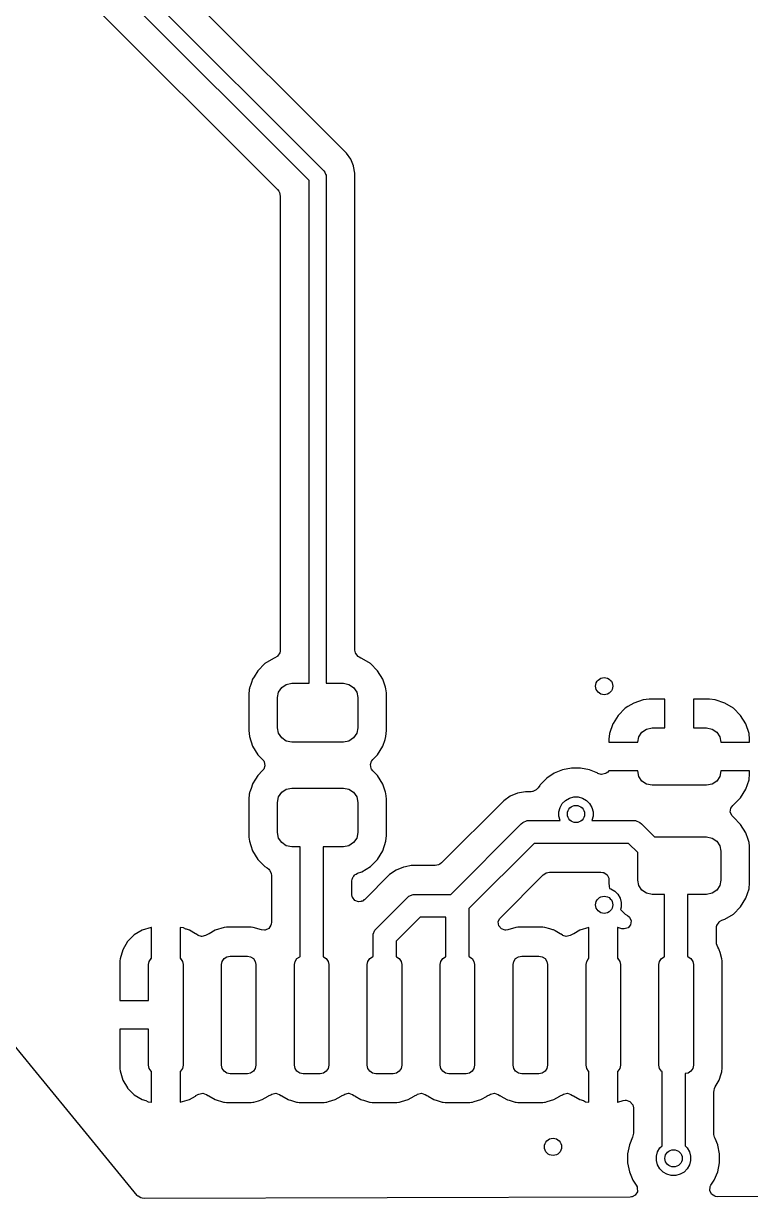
# Model space of a CAD drawing. Header units: inches. Extents: x -1.73 to 1.75, y 0.02 to 4.69.
# Drawn here: x 0.082 to 0.58, y 1.469 to 2.275 of the extents above; entities that cross this region are included whole.
import ezdxf

# ---------------------------------------------------------------- set-up
doc = ezdxf.new("R2010")
doc.units = ezdxf.units.IN
doc.header["$MEASUREMENT"] = 0
doc.layers.add('BLACK', color=250, linetype='CONTINUOUS')

msp = doc.modelspace()

# ---------------------------------------------------------------- linework, layer by layer
at = {"layer": 'BLACK', "linetype": 'CONTINUOUS'}
for p, q in [((0.30336, 2.18562), (-0.11301, 2.60198)), ((-0.13434, 2.59545), (0.28764, 2.17347)), ((0.27756, 2.16685), (-0.14269, 2.5871)), ((-0.14925, 2.56579), (0.25593, 2.16061)), ((0.30616, 2.18142), (0.30336, 2.18562)), ((0.30336, 2.18562), (0.30336, 2.18562)), ((0.30336, 2.18562), (0.30336, 2.18562)), ((0.30336, 2.18562), (0.30336, 2.18562)), ((0.308, 2.17698), (0.30616, 2.18142)), ((0.30616, 2.18142), (0.30616, 2.18142)), ((0.30808, 2.17681), (0.308, 2.17698)), ((0.30907, 2.17181), (0.30808, 2.17681)), ((0.28764, 2.17347), (0.28837, 2.17257)), ((0.28837, 2.17257), (0.28889, 2.17133)), ((0.28889, 2.17133), (0.28926, 2.17044)), ((0.28926, 2.17044), (0.28937, 2.16929)), ((0.28937, 2.16929), (0.28937, 1.82195)), ((0.30907, 1.84466), (0.30907, 2.17181)), ((0.25593, 2.16061), (0.25676, 2.1595)), ((0.27756, 1.82195), (0.27756, 2.16685)), ((0.25676, 2.1595), (0.25726, 2.15859)), ((0.25726, 2.15859), (0.25785, 2.15625)), ((0.25785, 2.15625), (0.25785, 1.84485)), ((0.25318, 1.83907), (0.2473, 1.83544)), ((0.25402, 1.83935), (0.25318, 1.83907)), ((0.25318, 1.83907), (0.25318, 1.83907)), ((0.25318, 1.83907), (0.25318, 1.83907)), ((0.25318, 1.83907), (0.25318, 1.83907)), ((0.25568, 1.84029), (0.25402, 1.83935)), ((0.256, 1.84057), (0.25568, 1.84029)), ((0.25748, 1.84288), (0.256, 1.84057)), ((0.25766, 1.84347), (0.25748, 1.84288)), ((0.25785, 1.84485), (0.25766, 1.84347)), ((0.30945, 1.84278), (0.30907, 1.84466)), ((0.30952, 1.84261), (0.30945, 1.84278)), ((0.30961, 1.8424), (0.30952, 1.84261)), ((0.31134, 1.84026), (0.30961, 1.8424)), ((0.31172, 1.84), (0.31134, 1.84026)), ((0.31184, 1.83991), (0.31172, 1.84)), ((0.31309, 1.83929), (0.31184, 1.83991)), ((0.31375, 1.83907), (0.31309, 1.83929)), ((0.31963, 1.83544), (0.31375, 1.83907)), ((0.31375, 1.83907), (0.31375, 1.83907)), ((0.31375, 1.83907), (0.31375, 1.83907)), ((0.31375, 1.83907), (0.31375, 1.83907)), ((0.24241, 1.83056), (0.23988, 1.82645)), ((0.2473, 1.83544), (0.24241, 1.83056)), ((0.24241, 1.83056), (0.24241, 1.83056)), ((0.32452, 1.83056), (0.31963, 1.83544)), ((0.32814, 1.82468), (0.32452, 1.83056)), ((0.23784, 1.82182), (0.23761, 1.82112)), ((0.23807, 1.8225), (0.23784, 1.82182)), ((0.23879, 1.82468), (0.23807, 1.8225)), ((0.23988, 1.82645), (0.23879, 1.82468)), ((0.23879, 1.82468), (0.23879, 1.82468)), ((0.26198, 1.8212), (0.26575, 1.82195)), ((0.26575, 1.82195), (0.27756, 1.82195)), ((0.28937, 1.82195), (0.30118, 1.82195)), ((0.30118, 1.82195), (0.30495, 1.8212)), ((0.32969, 1.82002), (0.32814, 1.82468)), ((0.23659, 1.81787), (0.2362, 1.81408)), ((0.2362, 1.81408), (0.2362, 1.81408)), ((0.2362, 1.81408), (0.2362, 1.78947)), ((0.2366, 1.81802), (0.23659, 1.81787)), ((0.23663, 1.81826), (0.2366, 1.81802)), ((0.23669, 1.81884), (0.23663, 1.81826)), ((0.23702, 1.81935), (0.23669, 1.81884)), ((0.23761, 1.82112), (0.23702, 1.81935)), ((0.25591, 1.81211), (0.25665, 1.81587)), ((0.25665, 1.81587), (0.25879, 1.81907)), ((0.25879, 1.81907), (0.26198, 1.8212)), ((0.30495, 1.8212), (0.30814, 1.81907)), ((0.30814, 1.81907), (0.31027, 1.81587)), ((0.31027, 1.81587), (0.31102, 1.81211)), ((0.3299, 1.81938), (0.32969, 1.82002)), ((0.33027, 1.81826), (0.3299, 1.81938)), ((0.33031, 1.81812), (0.33027, 1.81826)), ((0.33058, 1.81549), (0.33031, 1.81812)), ((0.33031, 1.81812), (0.33031, 1.81812)), ((0.33031, 1.81812), (0.33031, 1.81812)), ((0.33031, 1.81812), (0.33031, 1.81812)), ((0.33066, 1.8147), (0.33058, 1.81549)), ((0.33073, 1.81408), (0.33066, 1.8147)), ((0.33073, 1.78947), (0.33073, 1.81408)), ((0.25591, 1.79144), (0.25591, 1.81211)), ((0.31102, 1.81211), (0.31102, 1.79144)), ((0.49631, 1.80602), (0.49436, 1.80482)), ((0.50023, 1.80844), (0.49631, 1.80602)), ((0.50678, 1.81061), (0.50023, 1.80844)), ((0.50023, 1.80844), (0.50023, 1.80844)), ((0.50023, 1.80844), (0.50023, 1.80844)), ((0.50023, 1.80844), (0.50023, 1.80844)), ((0.51083, 1.81102), (0.50678, 1.81061)), ((0.50678, 1.81061), (0.50678, 1.81061)), ((0.52165, 1.81102), (0.51083, 1.81102)), ((0.51083, 1.81102), (0.51083, 1.81102)), ((0.51083, 1.81102), (0.51083, 1.81102)), ((0.51083, 1.81102), (0.51083, 1.81102)), ((0.52165, 1.79134), (0.52165, 1.81102)), ((0.55216, 1.81102), (0.54134, 1.81102)), ((0.54134, 1.81102), (0.54134, 1.79134)), ((0.55217, 1.81102), (0.55216, 1.81102)), ((0.55621, 1.81061), (0.55217, 1.81102)), ((0.56276, 1.80844), (0.55621, 1.81061)), ((0.55621, 1.81061), (0.55621, 1.81061)), ((0.56864, 1.80482), (0.56276, 1.80844)), ((0.56276, 1.80844), (0.56276, 1.80844)), ((0.56276, 1.80844), (0.56276, 1.80844)), ((0.48948, 1.79993), (0.48606, 1.79439)), ((0.49436, 1.80482), (0.48948, 1.79993)), ((0.48948, 1.79993), (0.48948, 1.79993)), ((0.57352, 1.79993), (0.56864, 1.80482)), ((0.57714, 1.79406), (0.57352, 1.79993)), ((0.25665, 1.78767), (0.25591, 1.79144)), ((0.31102, 1.79144), (0.31027, 1.78767)), ((0.48585, 1.79406), (0.48368, 1.78751)), ((0.48606, 1.79439), (0.48585, 1.79406)), ((0.48585, 1.79406), (0.48585, 1.79406)), ((0.50584, 1.78846), (0.50903, 1.79059)), ((0.50903, 1.79059), (0.5128, 1.79134)), ((0.5128, 1.79134), (0.52165, 1.79134)), ((0.54134, 1.79134), (0.5502, 1.79134)), ((0.5502, 1.79134), (0.55396, 1.79059)), ((0.55396, 1.79059), (0.55716, 1.78846)), ((0.57931, 1.78751), (0.57714, 1.79406)), ((0.57714, 1.79406), (0.57714, 1.79406)), ((0.2362, 1.78947), (0.2362, 1.78947)), ((0.2362, 1.78947), (0.2362, 1.78947)), ((0.2362, 1.78947), (0.2364, 1.78751)), ((0.2364, 1.78751), (0.23661, 1.78542)), ((0.23661, 1.78542), (0.23661, 1.78542)), ((0.23661, 1.78542), (0.23879, 1.77886)), ((0.25879, 1.78448), (0.25665, 1.78767)), ((0.26198, 1.78234), (0.25879, 1.78448)), ((0.26575, 1.78159), (0.26198, 1.78234)), ((0.30118, 1.78159), (0.26575, 1.78159)), ((0.30495, 1.78234), (0.30118, 1.78159)), ((0.30814, 1.78448), (0.30495, 1.78234)), ((0.31027, 1.78767), (0.30814, 1.78448)), ((0.32814, 1.77886), (0.32967, 1.78346)), ((0.32967, 1.78346), (0.33031, 1.78542)), ((0.33031, 1.78542), (0.33073, 1.78947)), ((0.48328, 1.7836), (0.48327, 1.78346)), ((0.48327, 1.78346), (0.48327, 1.7815)), ((0.48327, 1.7815), (0.50295, 1.7815)), ((0.48368, 1.78751), (0.48328, 1.7836)), ((0.48368, 1.78751), (0.48368, 1.78751)), ((0.50295, 1.7815), (0.5037, 1.78526)), ((0.5037, 1.78526), (0.50584, 1.78846)), ((0.55716, 1.78846), (0.55929, 1.78526)), ((0.55929, 1.78526), (0.56004, 1.7815)), ((0.56004, 1.7815), (0.57972, 1.7815)), ((0.5797, 1.78374), (0.57931, 1.78751)), ((0.57931, 1.78751), (0.57931, 1.78751)), ((0.57972, 1.78346), (0.5797, 1.78374)), ((0.57972, 1.7815), (0.57972, 1.78346)), ((0.57972, 1.78346), (0.57972, 1.78346)), ((0.23879, 1.77886), (0.23879, 1.77886)), ((0.23879, 1.77886), (0.24241, 1.77299)), ((0.32452, 1.77299), (0.32814, 1.77886)), ((0.24241, 1.77299), (0.24241, 1.77299)), ((0.24241, 1.77299), (0.2456, 1.76979)), ((0.2456, 1.76979), (0.24644, 1.76868)), ((0.24644, 1.76868), (0.24673, 1.76814)), ((0.24731, 1.76538), (0.24655, 1.76309)), ((0.24673, 1.76814), (0.24732, 1.76545)), ((0.24732, 1.76545), (0.24731, 1.76538)), ((0.31961, 1.76624), (0.31962, 1.76631)), ((0.3202, 1.76355), (0.31961, 1.76624)), ((0.31962, 1.76631), (0.32038, 1.7686)), ((0.32038, 1.7686), (0.32055, 1.76886)), ((0.32055, 1.76886), (0.3212, 1.76967)), ((0.3212, 1.76967), (0.32131, 1.76978)), ((0.32131, 1.76978), (0.32452, 1.77299)), ((0.24241, 1.75871), (0.24086, 1.75618)), ((0.24573, 1.76202), (0.24241, 1.75871)), ((0.24638, 1.76284), (0.24573, 1.76202)), ((0.24655, 1.76309), (0.24638, 1.76284)), ((0.32049, 1.76301), (0.3202, 1.76355)), ((0.32133, 1.7619), (0.32049, 1.76301)), ((0.32452, 1.75871), (0.32133, 1.7619)), ((0.32814, 1.75283), (0.32452, 1.75871)), ((0.4457, 1.76021), (0.44054, 1.75676)), ((0.45144, 1.76259), (0.4457, 1.76021)), ((0.4457, 1.76021), (0.4457, 1.76021)), ((0.4457, 1.76021), (0.4457, 1.76021)), ((0.45753, 1.7638), (0.45144, 1.76259)), ((0.45144, 1.76259), (0.45144, 1.76259)), ((0.46373, 1.7638), (0.45753, 1.7638)), ((0.45753, 1.7638), (0.45753, 1.7638)), ((0.45753, 1.7638), (0.45753, 1.7638)), ((0.46982, 1.76259), (0.46373, 1.7638)), ((0.46373, 1.7638), (0.46373, 1.7638)), ((0.46373, 1.7638), (0.46373, 1.7638)), ((0.47556, 1.76021), (0.46982, 1.76259)), ((0.46982, 1.76259), (0.46982, 1.76259)), ((0.47566, 1.76015), (0.47556, 1.76021)), ((0.47556, 1.76021), (0.47556, 1.76021)), ((0.47568, 1.76017), (0.47566, 1.76015)), ((0.47792, 1.7594), (0.47568, 1.76017)), ((0.47821, 1.75938), (0.47792, 1.7594)), ((0.4809, 1.75997), (0.47821, 1.75938)), ((0.48144, 1.76026), (0.4809, 1.75997)), ((0.48255, 1.76109), (0.48144, 1.76026)), ((0.48327, 1.76181), (0.48255, 1.76109)), ((0.50295, 1.76181), (0.48327, 1.76181)), ((0.5037, 1.75804), (0.50295, 1.76181)), ((0.50584, 1.75485), (0.5037, 1.75804)), ((0.55929, 1.75804), (0.55716, 1.75485)), ((0.56004, 1.76181), (0.55929, 1.75804)), ((0.57972, 1.76181), (0.56004, 1.76181)), ((0.57931, 1.7558), (0.57972, 1.75984)), ((0.57972, 1.75984), (0.57972, 1.76181)), ((0.57972, 1.75984), (0.57972, 1.75984)), ((0.23777, 1.74975), (0.23702, 1.7475)), ((0.23879, 1.75283), (0.23777, 1.74975)), ((0.23777, 1.74975), (0.23777, 1.74975)), ((0.23889, 1.753), (0.23879, 1.75283)), ((0.23879, 1.75283), (0.23879, 1.75283)), ((0.24086, 1.75618), (0.23889, 1.753)), ((0.25879, 1.74722), (0.26198, 1.74935)), ((0.26198, 1.74935), (0.26575, 1.7501)), ((0.26575, 1.7501), (0.30118, 1.7501)), ((0.30118, 1.7501), (0.30495, 1.74935)), ((0.30495, 1.74935), (0.30814, 1.74722)), ((0.33001, 1.7472), (0.32814, 1.75283)), ((0.43386, 1.7493), (0.43322, 1.74877)), ((0.43479, 1.75033), (0.43386, 1.7493)), ((0.43583, 1.75189), (0.43479, 1.75033)), ((0.43615, 1.75237), (0.43583, 1.75189)), ((0.43583, 1.75189), (0.43583, 1.75189)), ((0.44054, 1.75676), (0.43615, 1.75237)), ((0.44054, 1.75676), (0.44054, 1.75676)), ((0.44054, 1.75676), (0.44054, 1.75676)), ((0.50903, 1.75272), (0.50584, 1.75485)), ((0.5128, 1.75197), (0.50903, 1.75272)), ((0.5502, 1.75197), (0.5128, 1.75197)), ((0.55396, 1.75272), (0.5502, 1.75197)), ((0.55716, 1.75485), (0.55396, 1.75272)), ((0.57352, 1.74337), (0.57714, 1.74925)), ((0.57714, 1.74925), (0.57931, 1.7558)), ((0.57714, 1.74925), (0.57714, 1.74925)), ((0.57931, 1.7558), (0.57931, 1.7558)), ((0.23659, 1.74602), (0.2362, 1.74223)), ((0.2362, 1.74223), (0.2362, 1.74223)), ((0.2362, 1.74223), (0.2362, 1.71762)), ((0.2366, 1.74617), (0.23659, 1.74602)), ((0.23663, 1.74641), (0.2366, 1.74617)), ((0.23669, 1.74699), (0.23663, 1.74641)), ((0.23702, 1.7475), (0.23669, 1.74699)), ((0.25591, 1.74026), (0.25665, 1.74402)), ((0.25665, 1.74402), (0.25879, 1.74722)), ((0.30814, 1.74722), (0.31027, 1.74402)), ((0.31027, 1.74402), (0.31102, 1.74026)), ((0.33031, 1.74628), (0.33001, 1.7472)), ((0.33031, 1.74627), (0.33031, 1.74628)), ((0.33068, 1.74271), (0.33031, 1.74627)), ((0.33031, 1.74627), (0.33031, 1.74627)), ((0.33031, 1.74627), (0.33031, 1.74627)), ((0.33031, 1.74627), (0.33031, 1.74627)), ((0.33031, 1.74627), (0.33031, 1.74627)), ((0.33031, 1.74627), (0.33031, 1.74627)), ((0.33073, 1.74222), (0.33068, 1.74271)), ((0.33068, 1.74271), (0.33068, 1.74271)), ((0.33073, 1.71762), (0.33073, 1.74222)), ((0.41108, 1.74142), (0.36846, 1.6988)), ((0.4156, 1.74444), (0.41108, 1.74142)), ((0.41108, 1.74142), (0.41108, 1.74142)), ((0.42062, 1.74652), (0.4156, 1.74444)), ((0.4156, 1.74444), (0.4156, 1.74444)), ((0.42594, 1.74758), (0.42062, 1.74652)), ((0.42062, 1.74652), (0.42062, 1.74652)), ((0.42062, 1.74652), (0.42062, 1.74652)), ((0.42062, 1.74652), (0.42062, 1.74652)), ((0.42062, 1.74652), (0.42062, 1.74652)), ((0.42983, 1.74758), (0.42594, 1.74758)), ((0.43083, 1.74768), (0.42983, 1.74758)), ((0.43109, 1.74774), (0.43083, 1.74768)), ((0.43322, 1.74877), (0.43109, 1.74774)), ((0.45126, 1.73947), (0.45344, 1.74165)), ((0.45344, 1.74165), (0.45611, 1.7432)), ((0.45611, 1.7432), (0.45909, 1.74399)), ((0.45909, 1.74399), (0.46217, 1.74399)), ((0.46217, 1.74399), (0.46515, 1.7432)), ((0.46515, 1.7432), (0.46782, 1.74165)), ((0.46782, 1.74165), (0.47, 1.73947)), ((0.56864, 1.73849), (0.57352, 1.74337)), ((0.25591, 1.71959), (0.25591, 1.74026)), ((0.31102, 1.74026), (0.31102, 1.71959)), ((0.44892, 1.73383), (0.44972, 1.7368)), ((0.44892, 1.73074), (0.44892, 1.73383)), ((0.44972, 1.7368), (0.45126, 1.73947)), ((0.47, 1.73947), (0.47154, 1.7368)), ((0.47154, 1.7368), (0.47234, 1.73383)), ((0.47234, 1.73383), (0.47234, 1.73074)), ((0.56649, 1.73352), (0.56683, 1.73625)), ((0.56768, 1.73104), (0.56649, 1.73352)), ((0.56683, 1.73625), (0.56689, 1.73637)), ((0.56689, 1.73637), (0.56817, 1.73812)), ((0.56817, 1.73812), (0.56822, 1.73816)), ((0.56822, 1.73816), (0.56842, 1.73831)), ((0.56841, 1.73832), (0.56864, 1.73849)), ((0.56842, 1.73831), (0.56841, 1.73832)), ((0.56864, 1.73849), (0.56864, 1.73849)), ((0.37469, 1.67717), (0.42309, 1.72557)), ((0.42309, 1.72557), (0.42429, 1.72655)), ((0.42429, 1.72655), (0.42713, 1.72772)), ((0.42713, 1.72772), (0.42866, 1.72787)), ((0.42866, 1.72787), (0.44969, 1.72787)), ((0.44969, 1.72787), (0.44892, 1.73074)), ((0.47234, 1.73074), (0.47157, 1.72787)), ((0.47157, 1.72787), (0.5, 1.72787)), ((0.5, 1.72787), (0.50154, 1.72772)), ((0.50154, 1.72772), (0.50437, 1.72655)), ((0.50437, 1.72655), (0.50557, 1.72557)), ((0.50557, 1.72557), (0.5146, 1.71654)), ((0.56817, 1.73049), (0.56768, 1.73104)), ((0.56845, 1.73023), (0.56817, 1.73049)), ((0.56865, 1.73003), (0.56845, 1.73023)), ((0.56845, 1.73023), (0.56845, 1.73023)), ((0.57353, 1.72514), (0.56865, 1.73003)), ((0.57716, 1.71927), (0.57353, 1.72514)), ((0.2362, 1.71762), (0.2362, 1.71762)), ((0.2362, 1.71762), (0.2362, 1.71762)), ((0.2362, 1.71762), (0.23633, 1.71631)), ((0.25665, 1.71582), (0.25591, 1.71959)), ((0.31102, 1.71959), (0.31027, 1.71582)), ((0.33031, 1.71357), (0.33073, 1.71762)), ((0.57867, 1.71469), (0.57716, 1.71927)), ((0.23633, 1.71631), (0.23661, 1.71357)), ((0.23661, 1.71357), (0.23661, 1.71357)), ((0.23661, 1.71357), (0.23759, 1.71063)), ((0.23759, 1.71063), (0.23879, 1.70701)), ((0.25879, 1.71263), (0.25665, 1.71582)), ((0.26198, 1.71049), (0.25879, 1.71263)), ((0.26575, 1.70974), (0.26198, 1.71049)), ((0.27146, 1.70974), (0.26575, 1.70974)), ((0.27146, 1.63445), (0.27146, 1.70974)), ((0.30118, 1.70974), (0.2872, 1.70974)), ((0.2872, 1.70974), (0.2872, 1.63445)), ((0.30495, 1.71049), (0.30118, 1.70974)), ((0.30814, 1.71263), (0.30495, 1.71049)), ((0.31027, 1.71582), (0.30814, 1.71263)), ((0.32814, 1.70701), (0.33031, 1.71357)), ((0.43192, 1.71213), (0.3872, 1.66741)), ((0.46063, 1.71213), (0.43192, 1.71213)), ((0.49674, 1.71213), (0.46063, 1.71213)), ((0.50295, 1.70591), (0.49674, 1.71213)), ((0.5146, 1.71654), (0.5502, 1.71654)), ((0.5502, 1.71654), (0.55396, 1.71579)), ((0.55396, 1.71579), (0.55716, 1.71365)), ((0.55716, 1.71365), (0.55929, 1.71046)), ((0.55929, 1.71046), (0.56004, 1.70669)), ((0.57933, 1.71272), (0.57867, 1.71469)), ((0.57933, 1.71271), (0.57933, 1.71272)), ((0.57958, 1.71025), (0.57933, 1.71271)), ((0.57933, 1.71271), (0.57933, 1.71271)), ((0.57933, 1.71271), (0.57933, 1.71271)), ((0.57969, 1.70923), (0.57958, 1.71025)), ((0.57974, 1.70866), (0.57969, 1.70923)), ((0.23879, 1.70701), (0.23879, 1.70701)), ((0.23879, 1.70701), (0.24241, 1.70114)), ((0.24241, 1.70114), (0.2473, 1.69625)), ((0.31963, 1.69625), (0.32452, 1.70114)), ((0.32452, 1.70114), (0.32814, 1.70701)), ((0.50295, 1.68701), (0.50295, 1.70591)), ((0.56004, 1.70669), (0.56004, 1.68701)), ((0.57974, 1.68504), (0.57974, 1.70866)), ((0.2473, 1.69625), (0.2473, 1.69625)), ((0.2473, 1.69625), (0.24884, 1.6953)), ((0.24884, 1.6953), (0.2499, 1.69441)), ((0.2499, 1.69441), (0.25042, 1.69383)), ((0.25042, 1.69383), (0.25155, 1.69165)), ((0.31375, 1.69263), (0.31963, 1.69625)), ((0.33733, 1.69373), (0.33281, 1.69071)), ((0.34235, 1.69581), (0.33733, 1.69373)), ((0.33733, 1.69373), (0.33733, 1.69373)), ((0.34364, 1.69607), (0.34235, 1.69581)), ((0.34235, 1.69581), (0.34235, 1.69581)), ((0.34365, 1.69607), (0.34364, 1.69607)), ((0.34768, 1.69687), (0.34365, 1.69607)), ((0.34365, 1.69607), (0.34365, 1.69607)), ((0.34365, 1.69607), (0.34365, 1.69607)), ((0.36409, 1.69687), (0.34768, 1.69687)), ((0.36643, 1.69747), (0.36409, 1.69687)), ((0.36734, 1.69796), (0.36643, 1.69747)), ((0.36846, 1.6988), (0.36734, 1.69796)), ((0.25155, 1.69165), (0.25163, 1.69131)), ((0.25163, 1.69131), (0.25175, 1.69023)), ((0.25175, 1.69023), (0.25175, 1.65801)), ((0.30691, 1.68613), (0.30711, 1.68751)), ((0.30691, 1.67716), (0.30691, 1.68613)), ((0.30711, 1.68751), (0.30728, 1.6881)), ((0.30728, 1.6881), (0.30762, 1.68862)), ((0.30762, 1.68862), (0.30777, 1.68922)), ((0.30777, 1.68922), (0.30834, 1.68975)), ((0.30834, 1.68975), (0.30877, 1.69041)), ((0.30877, 1.69041), (0.30887, 1.6905)), ((0.30887, 1.6905), (0.30908, 1.69068)), ((0.30908, 1.69068), (0.30977, 1.69108)), ((0.30977, 1.69108), (0.30979, 1.69109)), ((0.30979, 1.69109), (0.3098, 1.69109)), ((0.3098, 1.69109), (0.31074, 1.69163)), ((0.31074, 1.69163), (0.31375, 1.69263)), ((0.33281, 1.69071), (0.31574, 1.67364)), ((0.40877, 1.6611), (0.43816, 1.6905)), ((0.43816, 1.6905), (0.43927, 1.69133)), ((0.43927, 1.69133), (0.44018, 1.69182)), ((0.44018, 1.69182), (0.44252, 1.69242)), ((0.44252, 1.69242), (0.47766, 1.69242)), ((0.47766, 1.69242), (0.47904, 1.69222)), ((0.47904, 1.69222), (0.47963, 1.69205)), ((0.47963, 1.69205), (0.48194, 1.69056)), ((0.48194, 1.69056), (0.48199, 1.69051)), ((0.48199, 1.69051), (0.48307, 1.68835)), ((0.48307, 1.68835), (0.48314, 1.68805)), ((0.48314, 1.68805), (0.48325, 1.68701)), ((0.48325, 1.68701), (0.48325, 1.68504)), ((0.48325, 1.68504), (0.48351, 1.68252)), ((0.5037, 1.68324), (0.50295, 1.68701)), ((0.56004, 1.68701), (0.55929, 1.68324)), ((0.57933, 1.68099), (0.57974, 1.68504)), ((0.30722, 1.67546), (0.30691, 1.67716)), ((0.34602, 1.67584), (0.34886, 1.67701)), ((0.34886, 1.67701), (0.35039, 1.67717)), ((0.35039, 1.67717), (0.37469, 1.67717)), ((0.48351, 1.68252), (0.48365, 1.68115)), ((0.48365, 1.68115), (0.48452, 1.68091)), ((0.48452, 1.68091), (0.48719, 1.67937)), ((0.48719, 1.67937), (0.48937, 1.67719)), ((0.48937, 1.67719), (0.49091, 1.67452)), ((0.50584, 1.68005), (0.5037, 1.68324)), ((0.50903, 1.67791), (0.50584, 1.68005)), ((0.5128, 1.67717), (0.50903, 1.67791)), ((0.52146, 1.67717), (0.5128, 1.67717)), ((0.52146, 1.63445), (0.52146, 1.67717)), ((0.5502, 1.67717), (0.5372, 1.67717)), ((0.5372, 1.67717), (0.5372, 1.63445)), ((0.55396, 1.67791), (0.5502, 1.67717)), ((0.55716, 1.68005), (0.55396, 1.67791)), ((0.55929, 1.68324), (0.55716, 1.68005)), ((0.57716, 1.67444), (0.57933, 1.68099)), ((0.30732, 1.67517), (0.30722, 1.67546)), ((0.30897, 1.67297), (0.30732, 1.67517)), ((0.31155, 1.67201), (0.30897, 1.67297)), ((0.31307, 1.67234), (0.31155, 1.67201)), ((0.31333, 1.67232), (0.31307, 1.67234)), ((0.31355, 1.67244), (0.31333, 1.67232)), ((0.31424, 1.67259), (0.31355, 1.67244)), ((0.31463, 1.67281), (0.31424, 1.67259)), ((0.31517, 1.67333), (0.31463, 1.67281)), ((0.31574, 1.67364), (0.31517, 1.67333)), ((0.32376, 1.6538), (0.34483, 1.67486)), ((0.34483, 1.67486), (0.34602, 1.67584)), ((0.49091, 1.67452), (0.49171, 1.67154)), ((0.49171, 1.67154), (0.49171, 1.66846)), ((0.57353, 1.66856), (0.57716, 1.67444)), ((0.35366, 1.66142), (0.3372, 1.64497)), ((0.37146, 1.66142), (0.35366, 1.66142)), ((0.37146, 1.63445), (0.37146, 1.66142)), ((0.3872, 1.66741), (0.3872, 1.63445)), ((0.40821, 1.66044), (0.40877, 1.6611)), ((0.49171, 1.66846), (0.49126, 1.66676)), ((0.49126, 1.66676), (0.49434, 1.66367)), ((0.49434, 1.66367), (0.49605, 1.66262)), ((0.49605, 1.66262), (0.49711, 1.66173)), ((0.49711, 1.66173), (0.49727, 1.66155)), ((0.49727, 1.66155), (0.49846, 1.65907)), ((0.56277, 1.66005), (0.56865, 1.66367)), ((0.56865, 1.66367), (0.57353, 1.66856)), ((0.16318, 1.65261), (0.15762, 1.64932)), ((0.16939, 1.65441), (0.16318, 1.65261)), ((0.16318, 1.65261), (0.16318, 1.65261)), ((0.16318, 1.65261), (0.16318, 1.65261)), ((0.16949, 1.65442), (0.16939, 1.65441)), ((0.16939, 1.65441), (0.16939, 1.65441)), ((0.16949, 1.63327), (0.16949, 1.65442)), ((0.19155, 1.65423), (0.18917, 1.65442)), ((0.18917, 1.65442), (0.18917, 1.63327)), ((0.19294, 1.65335), (0.19155, 1.65423)), ((0.19356, 1.65317), (0.19294, 1.65335)), ((0.19548, 1.65261), (0.19356, 1.65317)), ((0.19973, 1.6501), (0.19548, 1.65261)), ((0.19548, 1.65261), (0.19548, 1.65261)), ((0.19548, 1.65261), (0.19548, 1.65261)), ((0.21317, 1.65263), (0.20903, 1.65018)), ((0.21939, 1.65443), (0.21317, 1.65263)), ((0.21317, 1.65263), (0.21317, 1.65263)), ((0.22084, 1.65455), (0.21939, 1.65443)), ((0.21939, 1.65443), (0.21939, 1.65443)), ((0.21939, 1.65443), (0.21939, 1.65443)), ((0.21939, 1.65443), (0.21939, 1.65443)), ((0.23782, 1.65455), (0.22084, 1.65455)), ((0.22084, 1.65455), (0.22084, 1.65455)), ((0.22084, 1.65455), (0.22084, 1.65455)), ((0.23895, 1.65446), (0.23782, 1.65455)), ((0.23782, 1.65455), (0.23782, 1.65455)), ((0.23782, 1.65455), (0.23782, 1.65455)), ((0.23927, 1.65443), (0.23895, 1.65446)), ((0.24505, 1.65276), (0.23927, 1.65443)), ((0.23927, 1.65443), (0.23927, 1.65443)), ((0.23927, 1.65443), (0.23927, 1.65443)), ((0.23927, 1.65443), (0.23927, 1.65443)), ((0.2471, 1.65261), (0.24505, 1.65276)), ((0.24741, 1.65266), (0.2471, 1.65261)), ((0.24991, 1.6538), (0.24741, 1.65266)), ((0.2514, 1.65611), (0.24991, 1.6538)), ((0.25155, 1.65664), (0.2514, 1.65611)), ((0.25175, 1.65801), (0.25155, 1.65664)), ((0.32161, 1.64976), (0.32278, 1.6526)), ((0.32278, 1.6526), (0.32376, 1.6538)), ((0.40731, 1.65825), (0.40814, 1.66033)), ((0.4077, 1.65553), (0.40731, 1.65825)), ((0.40949, 1.65344), (0.4077, 1.65553)), ((0.40814, 1.66033), (0.40821, 1.66044)), ((0.41213, 1.65266), (0.40949, 1.65344)), ((0.41257, 1.65266), (0.41213, 1.65266)), ((0.41395, 1.65285), (0.41257, 1.65266)), ((0.41939, 1.65443), (0.41395, 1.65285)), ((0.42084, 1.65455), (0.41939, 1.65443)), ((0.43782, 1.65455), (0.42084, 1.65455)), ((0.42084, 1.65455), (0.42084, 1.65455)), ((0.42084, 1.65455), (0.42084, 1.65455)), ((0.43927, 1.65443), (0.43782, 1.65455)), ((0.43782, 1.65455), (0.43782, 1.65455)), ((0.43782, 1.65455), (0.43782, 1.65455)), ((0.44268, 1.65344), (0.43927, 1.65443)), ((0.43927, 1.65443), (0.43927, 1.65443)), ((0.43927, 1.65443), (0.43927, 1.65443)), ((0.43927, 1.65443), (0.43927, 1.65443)), ((0.44482, 1.65282), (0.44268, 1.65344)), ((0.44512, 1.65278), (0.44482, 1.65282)), ((0.44576, 1.65252), (0.44512, 1.65278)), ((0.44602, 1.65231), (0.44576, 1.65252)), ((0.46318, 1.65261), (0.45905, 1.65017)), ((0.46939, 1.65441), (0.46318, 1.65261)), ((0.46318, 1.65261), (0.46318, 1.65261)), ((0.46318, 1.65261), (0.46318, 1.65261)), ((0.46949, 1.65442), (0.46939, 1.65441)), ((0.46939, 1.65441), (0.46939, 1.65441)), ((0.46949, 1.63327), (0.46949, 1.65442)), ((0.48927, 1.65441), (0.48917, 1.65442)), ((0.48917, 1.65442), (0.48917, 1.65442)), ((0.48917, 1.65442), (0.48917, 1.63327)), ((0.49208, 1.6536), (0.48927, 1.65441)), ((0.49353, 1.65341), (0.49208, 1.6536)), ((0.49373, 1.65341), (0.49353, 1.65341)), ((0.49636, 1.65423), (0.49373, 1.65341)), ((0.49812, 1.65634), (0.49636, 1.65423)), ((0.49846, 1.65907), (0.49812, 1.65634)), ((0.55691, 1.65388), (0.55711, 1.65525)), ((0.55691, 1.64459), (0.55691, 1.65388)), ((0.55711, 1.65525), (0.55717, 1.65547)), ((0.55717, 1.65547), (0.55728, 1.65584)), ((0.55728, 1.65584), (0.55877, 1.65816)), ((0.55877, 1.65816), (0.55908, 1.65843)), ((0.55908, 1.65843), (0.56074, 1.65938)), ((0.56074, 1.65938), (0.56277, 1.66005)), ((0.15304, 1.64475), (0.14975, 1.63918)), ((0.15762, 1.64932), (0.15304, 1.64475)), ((0.15304, 1.64475), (0.15304, 1.64475)), ((0.15304, 1.64475), (0.15304, 1.64475)), ((0.15762, 1.64932), (0.15762, 1.64932)), ((0.15762, 1.64932), (0.15762, 1.64932)), ((0.20031, 1.6498), (0.19973, 1.6501)), ((0.20041, 1.64979), (0.20031, 1.6498)), ((0.20156, 1.64905), (0.20041, 1.64979)), ((0.20385, 1.64829), (0.20156, 1.64905)), ((0.20392, 1.64828), (0.20385, 1.64829)), ((0.20661, 1.64887), (0.20392, 1.64828)), ((0.20887, 1.6501), (0.20661, 1.64887)), ((0.20903, 1.65018), (0.20885, 1.65013)), ((0.20885, 1.65013), (0.20887, 1.6501)), ((0.32146, 1.64823), (0.32161, 1.64976)), ((0.32146, 1.63445), (0.32146, 1.64823)), ((0.3372, 1.64497), (0.3372, 1.63445)), ((0.44629, 1.65216), (0.44602, 1.65231)), ((0.44975, 1.65011), (0.44629, 1.65216)), ((0.44629, 1.65216), (0.44629, 1.65216)), ((0.45032, 1.64982), (0.44975, 1.65011)), ((0.45041, 1.64981), (0.45032, 1.64982)), ((0.45135, 1.64921), (0.45041, 1.64981)), ((0.45159, 1.64905), (0.45135, 1.64921)), ((0.45135, 1.64921), (0.45135, 1.64921)), ((0.45388, 1.64829), (0.45159, 1.64905)), ((0.45389, 1.64829), (0.45388, 1.64829)), ((0.45395, 1.64828), (0.45389, 1.64829)), ((0.45664, 1.64887), (0.45395, 1.64828)), ((0.45888, 1.65009), (0.45664, 1.64887)), ((0.45905, 1.65017), (0.45886, 1.65012)), ((0.45886, 1.65012), (0.45888, 1.65009)), ((0.55708, 1.6433), (0.55691, 1.64459)), ((0.14975, 1.63918), (0.14795, 1.63297)), ((0.14975, 1.63918), (0.14975, 1.63918)), ((0.14975, 1.63918), (0.14975, 1.63918)), ((0.55742, 1.64208), (0.55708, 1.6433)), ((0.55792, 1.64089), (0.55742, 1.64208)), ((0.55855, 1.63983), (0.55792, 1.64089)), ((0.55893, 1.63919), (0.55855, 1.63983)), ((0.55893, 1.63918), (0.55893, 1.63919)), ((0.55893, 1.63919), (0.55893, 1.63919)), ((0.55895, 1.6391), (0.55893, 1.63918)), ((0.5595, 1.63722), (0.55895, 1.6391)), ((0.56073, 1.63298), (0.5595, 1.63722)), ((0.14795, 1.63297), (0.14783, 1.63152)), ((0.14783, 1.63152), (0.14783, 1.63152)), ((0.14783, 1.63152), (0.14783, 1.60433)), ((0.14795, 1.63297), (0.14795, 1.63297)), ((0.14795, 1.63297), (0.14795, 1.63297)), ((0.16752, 1.62894), (0.16797, 1.6312)), ((0.16752, 1.60433), (0.16752, 1.62894)), ((0.16797, 1.6312), (0.16925, 1.63311)), ((0.16925, 1.63311), (0.16949, 1.63327)), ((0.18917, 1.63327), (0.18941, 1.63311)), ((0.18941, 1.63311), (0.19069, 1.6312)), ((0.19069, 1.6312), (0.19114, 1.62894)), ((0.19114, 1.62894), (0.19114, 1.56004)), ((0.21752, 1.62894), (0.21797, 1.6312)), ((0.21752, 1.56004), (0.21752, 1.62894)), ((0.21797, 1.6312), (0.21925, 1.63311)), ((0.21925, 1.63311), (0.22117, 1.63439)), ((0.22117, 1.63439), (0.22343, 1.63484)), ((0.22343, 1.63484), (0.23524, 1.63484)), ((0.23524, 1.63484), (0.2375, 1.63439)), ((0.2375, 1.63439), (0.23941, 1.63311)), ((0.23941, 1.63311), (0.24069, 1.6312)), ((0.24069, 1.6312), (0.24114, 1.62894)), ((0.24114, 1.62894), (0.24114, 1.56004)), ((0.26752, 1.62894), (0.26797, 1.6312)), ((0.26752, 1.56004), (0.26752, 1.62894)), ((0.26797, 1.6312), (0.26925, 1.63311)), ((0.26925, 1.63311), (0.27117, 1.63439)), ((0.27117, 1.63439), (0.27146, 1.63445)), ((0.2872, 1.63445), (0.2875, 1.63439)), ((0.2875, 1.63439), (0.28941, 1.63311)), ((0.28941, 1.63311), (0.29069, 1.6312)), ((0.29069, 1.6312), (0.29114, 1.62894)), ((0.29114, 1.62894), (0.29114, 1.56004)), ((0.31752, 1.62894), (0.31797, 1.6312)), ((0.31752, 1.56004), (0.31752, 1.62894)), ((0.31797, 1.6312), (0.31925, 1.63311)), ((0.31925, 1.63311), (0.32117, 1.63439)), ((0.32117, 1.63439), (0.32146, 1.63445)), ((0.3372, 1.63445), (0.3375, 1.63439)), ((0.3375, 1.63439), (0.33941, 1.63311)), ((0.33941, 1.63311), (0.34069, 1.6312)), ((0.34069, 1.6312), (0.34114, 1.62894)), ((0.34114, 1.62894), (0.34114, 1.56004)), ((0.36752, 1.62894), (0.36797, 1.6312)), ((0.36752, 1.56004), (0.36752, 1.62894)), ((0.36797, 1.6312), (0.36925, 1.63311)), ((0.36925, 1.63311), (0.37117, 1.63439)), ((0.37117, 1.63439), (0.37146, 1.63445)), ((0.3872, 1.63445), (0.3875, 1.63439)), ((0.3875, 1.63439), (0.38941, 1.63311)), ((0.38941, 1.63311), (0.39069, 1.6312)), ((0.39069, 1.6312), (0.39114, 1.62894)), ((0.39114, 1.62894), (0.39114, 1.56004)), ((0.41752, 1.62894), (0.41797, 1.6312)), ((0.41752, 1.56004), (0.41752, 1.62894)), ((0.41797, 1.6312), (0.41925, 1.63311)), ((0.41925, 1.63311), (0.42117, 1.63439)), ((0.42117, 1.63439), (0.42343, 1.63484)), ((0.42343, 1.63484), (0.43524, 1.63484)), ((0.43524, 1.63484), (0.4375, 1.63439)), ((0.4375, 1.63439), (0.43941, 1.63311)), ((0.43941, 1.63311), (0.44069, 1.6312)), ((0.44069, 1.6312), (0.44114, 1.62894)), ((0.44114, 1.62894), (0.44114, 1.56004)), ((0.46752, 1.62894), (0.46797, 1.6312)), ((0.46752, 1.56004), (0.46752, 1.62894)), ((0.46797, 1.6312), (0.46925, 1.63311)), ((0.46925, 1.63311), (0.46949, 1.63327)), ((0.48917, 1.63327), (0.48941, 1.63311)), ((0.48941, 1.63311), (0.49069, 1.6312)), ((0.49069, 1.6312), (0.49114, 1.62894)), ((0.49114, 1.62894), (0.49114, 1.56004)), ((0.51752, 1.62894), (0.51797, 1.6312)), ((0.51752, 1.56004), (0.51752, 1.62894)), ((0.51797, 1.6312), (0.51925, 1.63311)), ((0.51925, 1.63311), (0.52117, 1.63439)), ((0.52117, 1.63439), (0.52146, 1.63445)), ((0.5372, 1.63445), (0.5375, 1.63439)), ((0.5375, 1.63439), (0.53941, 1.63311)), ((0.53941, 1.63311), (0.54069, 1.6312)), ((0.54069, 1.6312), (0.54114, 1.62894)), ((0.54114, 1.62894), (0.54114, 1.56004)), ((0.56085, 1.63152), (0.56073, 1.63298)), ((0.56085, 1.62955), (0.56085, 1.63152)), ((0.56085, 1.55745), (0.56085, 1.62955)), ((0.14783, 1.60433), (0.16752, 1.60433)), ((0.08864, 1.55745), (0.06727, 1.58358)), ((0.16752, 1.58465), (0.14783, 1.58465)), ((0.14783, 1.58465), (0.14783, 1.55745)), ((0.16752, 1.56004), (0.16752, 1.58465)), ((0.125, 1.51302), (0.08864, 1.55745)), ((0.14783, 1.55745), (0.14795, 1.556)), ((0.14795, 1.556), (0.14795, 1.556)), ((0.14795, 1.556), (0.14795, 1.556)), ((0.14795, 1.556), (0.14975, 1.5498)), ((0.16797, 1.55778), (0.16752, 1.56004)), ((0.16925, 1.55586), (0.16797, 1.55778)), ((0.16949, 1.5557), (0.16925, 1.55586)), ((0.18941, 1.55586), (0.18917, 1.5557)), ((0.19069, 1.55778), (0.18941, 1.55586)), ((0.19114, 1.56004), (0.19069, 1.55778)), ((0.21797, 1.55778), (0.21752, 1.56004)), ((0.21925, 1.55586), (0.21797, 1.55778)), ((0.22117, 1.55458), (0.21925, 1.55586)), ((0.23941, 1.55586), (0.2375, 1.55458)), ((0.24069, 1.55778), (0.23941, 1.55586)), ((0.24114, 1.56004), (0.24069, 1.55778)), ((0.26797, 1.55778), (0.26752, 1.56004)), ((0.26925, 1.55586), (0.26797, 1.55778)), ((0.27117, 1.55458), (0.26925, 1.55586)), ((0.28941, 1.55586), (0.2875, 1.55458)), ((0.29069, 1.55778), (0.28941, 1.55586)), ((0.29114, 1.56004), (0.29069, 1.55778)), ((0.31797, 1.55778), (0.31752, 1.56004)), ((0.31925, 1.55586), (0.31797, 1.55778)), ((0.32117, 1.55458), (0.31925, 1.55586)), ((0.33941, 1.55586), (0.3375, 1.55458)), ((0.34069, 1.55778), (0.33941, 1.55586)), ((0.34114, 1.56004), (0.34069, 1.55778)), ((0.36797, 1.55778), (0.36752, 1.56004)), ((0.36925, 1.55586), (0.36797, 1.55778)), ((0.37117, 1.55458), (0.36925, 1.55586)), ((0.38941, 1.55586), (0.3875, 1.55458)), ((0.39069, 1.55778), (0.38941, 1.55586)), ((0.39114, 1.56004), (0.39069, 1.55778)), ((0.41797, 1.55778), (0.41752, 1.56004)), ((0.41925, 1.55586), (0.41797, 1.55778)), ((0.42117, 1.55458), (0.41925, 1.55586)), ((0.43941, 1.55586), (0.4375, 1.55458)), ((0.44069, 1.55778), (0.43941, 1.55586)), ((0.44114, 1.56004), (0.44069, 1.55778)), ((0.46797, 1.55778), (0.46752, 1.56004)), ((0.46925, 1.55586), (0.46797, 1.55778)), ((0.46949, 1.5557), (0.46925, 1.55586)), ((0.48941, 1.55586), (0.48917, 1.5557)), ((0.49069, 1.55778), (0.48941, 1.55586)), ((0.49114, 1.56004), (0.49069, 1.55778)), ((0.51797, 1.55778), (0.51752, 1.56004)), ((0.51925, 1.55586), (0.51797, 1.55778)), ((0.51969, 1.55557), (0.51925, 1.55586)), ((0.53941, 1.55586), (0.5375, 1.55458)), ((0.54069, 1.55778), (0.53941, 1.55586)), ((0.54114, 1.56004), (0.54069, 1.55778)), ((0.56058, 1.55549), (0.56073, 1.556)), ((0.56073, 1.556), (0.56085, 1.55745)), ((0.56073, 1.556), (0.56073, 1.556)), ((0.56085, 1.55745), (0.56085, 1.55745)), ((0.14975, 1.5498), (0.14975, 1.5498)), ((0.14975, 1.5498), (0.14975, 1.5498)), ((0.14975, 1.5498), (0.15295, 1.54438)), ((0.16949, 1.53456), (0.16949, 1.5557)), ((0.18917, 1.5557), (0.18917, 1.53456)), ((0.22343, 1.55413), (0.22117, 1.55458)), ((0.23524, 1.55413), (0.22343, 1.55413)), ((0.2375, 1.55458), (0.23524, 1.55413)), ((0.27343, 1.55413), (0.27117, 1.55458)), ((0.28524, 1.55413), (0.27343, 1.55413)), ((0.2875, 1.55458), (0.28524, 1.55413)), ((0.32343, 1.55413), (0.32117, 1.55458)), ((0.33524, 1.55413), (0.32343, 1.55413)), ((0.3375, 1.55458), (0.33524, 1.55413)), ((0.37343, 1.55413), (0.37117, 1.55458)), ((0.38524, 1.55413), (0.37343, 1.55413)), ((0.3875, 1.55458), (0.38524, 1.55413)), ((0.42343, 1.55413), (0.42117, 1.55458)), ((0.43524, 1.55413), (0.42343, 1.55413)), ((0.4375, 1.55458), (0.43524, 1.55413)), ((0.46949, 1.53456), (0.46949, 1.5557)), ((0.48917, 1.5557), (0.48917, 1.53456)), ((0.51969, 1.50475), (0.51969, 1.55557)), ((0.5375, 1.55458), (0.53543, 1.55417)), ((0.53543, 1.55417), (0.53543, 1.50475)), ((0.55615, 1.54509), (0.55893, 1.54979)), ((0.55893, 1.54979), (0.56016, 1.55403)), ((0.56016, 1.55403), (0.56058, 1.55549)), ((0.15295, 1.54438), (0.15304, 1.54423)), ((0.15304, 1.54423), (0.15304, 1.54423)), ((0.15304, 1.54423), (0.15762, 1.53966)), ((0.15762, 1.53966), (0.15762, 1.53966)), ((0.15762, 1.53966), (0.16318, 1.53637)), ((0.19979, 1.53889), (0.20136, 1.53975)), ((0.20136, 1.53975), (0.20202, 1.54011)), ((0.20136, 1.53975), (0.20136, 1.53975)), ((0.20202, 1.54011), (0.20471, 1.54069)), ((0.20471, 1.54069), (0.20477, 1.54069)), ((0.20477, 1.54069), (0.20478, 1.54069)), ((0.20478, 1.54069), (0.20707, 1.53993)), ((0.20707, 1.53993), (0.20731, 1.53977)), ((0.20731, 1.53977), (0.20825, 1.53917)), ((0.2498, 1.53887), (0.25138, 1.53973)), ((0.25138, 1.53973), (0.25203, 1.54009)), ((0.25138, 1.53973), (0.25138, 1.53973)), ((0.25203, 1.54009), (0.25472, 1.54068)), ((0.25472, 1.54068), (0.25479, 1.54067)), ((0.25479, 1.54067), (0.25708, 1.53991)), ((0.25708, 1.53991), (0.25731, 1.53977)), ((0.25731, 1.53977), (0.25731, 1.53977)), ((0.25731, 1.53977), (0.25824, 1.53917)), ((0.2998, 1.53887), (0.30138, 1.53973)), ((0.30138, 1.53973), (0.30203, 1.54009)), ((0.30138, 1.53973), (0.30138, 1.53973)), ((0.30203, 1.54009), (0.30472, 1.54068)), ((0.30472, 1.54068), (0.30479, 1.54067)), ((0.30479, 1.54067), (0.30708, 1.53991)), ((0.30708, 1.53991), (0.30731, 1.53977)), ((0.30731, 1.53977), (0.30731, 1.53977)), ((0.30731, 1.53977), (0.30824, 1.53917)), ((0.3498, 1.53887), (0.35138, 1.53973)), ((0.35138, 1.53973), (0.35203, 1.54009)), ((0.35138, 1.53973), (0.35138, 1.53973)), ((0.35203, 1.54009), (0.35472, 1.54068)), ((0.35472, 1.54068), (0.35479, 1.54067)), ((0.35479, 1.54067), (0.35708, 1.53991)), ((0.35708, 1.53991), (0.35731, 1.53977)), ((0.35731, 1.53977), (0.35731, 1.53977)), ((0.35731, 1.53977), (0.35824, 1.53917)), ((0.3998, 1.53887), (0.40138, 1.53973)), ((0.40138, 1.53973), (0.40203, 1.54009)), ((0.40138, 1.53973), (0.40138, 1.53973)), ((0.40203, 1.54009), (0.40472, 1.54068)), ((0.40472, 1.54068), (0.40479, 1.54067)), ((0.40479, 1.54067), (0.40708, 1.53991)), ((0.40708, 1.53991), (0.40731, 1.53977)), ((0.40731, 1.53977), (0.40731, 1.53977)), ((0.40731, 1.53977), (0.40824, 1.53917)), ((0.44979, 1.53888), (0.45137, 1.53974)), ((0.45137, 1.53974), (0.45205, 1.54011)), ((0.45137, 1.53974), (0.45137, 1.53974)), ((0.45205, 1.54011), (0.45473, 1.54069)), ((0.45473, 1.54069), (0.45476, 1.54069)), ((0.45476, 1.54069), (0.45481, 1.54069)), ((0.45481, 1.54069), (0.4571, 1.53993)), ((0.4571, 1.53993), (0.45825, 1.53918)), ((0.55514, 1.54139), (0.55531, 1.54268)), ((0.55514, 1.51329), (0.55514, 1.54139)), ((0.55531, 1.54268), (0.55564, 1.5439)), ((0.55564, 1.5439), (0.55615, 1.54509)), ((0.16318, 1.53637), (0.16572, 1.53563)), ((0.16572, 1.53563), (0.16711, 1.53474)), ((0.16711, 1.53474), (0.16939, 1.53456)), ((0.16939, 1.53456), (0.16939, 1.53456)), ((0.16939, 1.53456), (0.16939, 1.53456)), ((0.16939, 1.53456), (0.16949, 1.53456)), ((0.16949, 1.53456), (0.16949, 1.53456)), ((0.18917, 1.53456), (0.18917, 1.53456)), ((0.18917, 1.53456), (0.18917, 1.53456)), ((0.18917, 1.53456), (0.18917, 1.53456)), ((0.18917, 1.53456), (0.18927, 1.53456)), ((0.18927, 1.53456), (0.19548, 1.53637)), ((0.19548, 1.53637), (0.19961, 1.53881)), ((0.19961, 1.53881), (0.1998, 1.53886)), ((0.1998, 1.53886), (0.19979, 1.53889)), ((0.20825, 1.53917), (0.20834, 1.53916)), ((0.20834, 1.53916), (0.20892, 1.53887)), ((0.20892, 1.53887), (0.21317, 1.53635)), ((0.21317, 1.53635), (0.21318, 1.53635)), ((0.21318, 1.53635), (0.21896, 1.53467)), ((0.21896, 1.53467), (0.21901, 1.53465)), ((0.21901, 1.53465), (0.21936, 1.53455)), ((0.21936, 1.53455), (0.21941, 1.53454)), ((0.21941, 1.53454), (0.21941, 1.53454)), ((0.21941, 1.53454), (0.21942, 1.53453)), ((0.21942, 1.53453), (0.21958, 1.53453)), ((0.21958, 1.53453), (0.22084, 1.53443)), ((0.22084, 1.53443), (0.22084, 1.53443)), ((0.22084, 1.53443), (0.23782, 1.53443)), ((0.23782, 1.53443), (0.23908, 1.53453)), ((0.23782, 1.53443), (0.23782, 1.53443)), ((0.23908, 1.53453), (0.23924, 1.53453)), ((0.23924, 1.53453), (0.23925, 1.53454)), ((0.23925, 1.53454), (0.2393, 1.53455)), ((0.23925, 1.53454), (0.23925, 1.53454)), ((0.2393, 1.53455), (0.23965, 1.53465)), ((0.23965, 1.53465), (0.2397, 1.53467)), ((0.2397, 1.53467), (0.24288, 1.53559)), ((0.24288, 1.53559), (0.24549, 1.53635)), ((0.24549, 1.53635), (0.24963, 1.5388)), ((0.24963, 1.5388), (0.24981, 1.53884)), ((0.24981, 1.53884), (0.2498, 1.53887)), ((0.25824, 1.53917), (0.25834, 1.53916)), ((0.25834, 1.53916), (0.25892, 1.53886)), ((0.25892, 1.53886), (0.26317, 1.53635)), ((0.26317, 1.53635), (0.26376, 1.53618)), ((0.26376, 1.53618), (0.26481, 1.53587)), ((0.26481, 1.53587), (0.26481, 1.53587)), ((0.26481, 1.53587), (0.26481, 1.53587)), ((0.26481, 1.53587), (0.26896, 1.53467)), ((0.26896, 1.53467), (0.26901, 1.53465)), ((0.26901, 1.53465), (0.26936, 1.53455)), ((0.26936, 1.53455), (0.26941, 1.53454)), ((0.26941, 1.53454), (0.26941, 1.53454)), ((0.26941, 1.53454), (0.26942, 1.53453)), ((0.26942, 1.53453), (0.26958, 1.53453)), ((0.26958, 1.53453), (0.27084, 1.53443)), ((0.27084, 1.53443), (0.27084, 1.53443)), ((0.27084, 1.53443), (0.28782, 1.53443)), ((0.28782, 1.53443), (0.28908, 1.53453)), ((0.28782, 1.53443), (0.28782, 1.53443)), ((0.28908, 1.53453), (0.28924, 1.53453)), ((0.28924, 1.53453), (0.28925, 1.53454)), ((0.28925, 1.53454), (0.2893, 1.53455)), ((0.28925, 1.53454), (0.28925, 1.53454)), ((0.2893, 1.53455), (0.28965, 1.53465)), ((0.28965, 1.53465), (0.2897, 1.53467)), ((0.2897, 1.53467), (0.29091, 1.53502)), ((0.29091, 1.53502), (0.29549, 1.53635)), ((0.29549, 1.53635), (0.29963, 1.5388)), ((0.29963, 1.5388), (0.29981, 1.53884)), ((0.29981, 1.53884), (0.2998, 1.53887)), ((0.30824, 1.53917), (0.30834, 1.53916)), ((0.30834, 1.53916), (0.30892, 1.53886)), ((0.30892, 1.53886), (0.30919, 1.53871)), ((0.30919, 1.53871), (0.31317, 1.53635)), ((0.31317, 1.53635), (0.31376, 1.53618)), ((0.31376, 1.53618), (0.31481, 1.53587)), ((0.31481, 1.53587), (0.31481, 1.53587)), ((0.31481, 1.53587), (0.31481, 1.53587)), ((0.31481, 1.53587), (0.31896, 1.53467)), ((0.31896, 1.53467), (0.31901, 1.53465)), ((0.31901, 1.53465), (0.31936, 1.53455)), ((0.31936, 1.53455), (0.31941, 1.53454)), ((0.31941, 1.53454), (0.31941, 1.53454)), ((0.31941, 1.53454), (0.31942, 1.53453)), ((0.31942, 1.53453), (0.31958, 1.53453)), ((0.31958, 1.53453), (0.32084, 1.53443)), ((0.32084, 1.53443), (0.32084, 1.53443)), ((0.32084, 1.53443), (0.33782, 1.53443)), ((0.33782, 1.53443), (0.33908, 1.53453)), ((0.33782, 1.53443), (0.33782, 1.53443)), ((0.33908, 1.53453), (0.33924, 1.53453)), ((0.33924, 1.53453), (0.33925, 1.53454)), ((0.33925, 1.53454), (0.3393, 1.53455)), ((0.33925, 1.53454), (0.33925, 1.53454)), ((0.3393, 1.53455), (0.33965, 1.53465)), ((0.33965, 1.53465), (0.3397, 1.53467)), ((0.3397, 1.53467), (0.34091, 1.53502)), ((0.34091, 1.53502), (0.34549, 1.53635)), ((0.34549, 1.53635), (0.34963, 1.5388)), ((0.34963, 1.5388), (0.34981, 1.53884)), ((0.34981, 1.53884), (0.3498, 1.53887)), ((0.35824, 1.53917), (0.35834, 1.53916)), ((0.35834, 1.53916), (0.35892, 1.53886)), ((0.35892, 1.53886), (0.35919, 1.53871)), ((0.35919, 1.53871), (0.36317, 1.53635)), ((0.36317, 1.53635), (0.36376, 1.53618)), ((0.36376, 1.53618), (0.36481, 1.53587)), ((0.36481, 1.53587), (0.36481, 1.53587)), ((0.36481, 1.53587), (0.36481, 1.53587)), ((0.36481, 1.53587), (0.36896, 1.53467)), ((0.36896, 1.53467), (0.36901, 1.53465)), ((0.36901, 1.53465), (0.36936, 1.53455)), ((0.36936, 1.53455), (0.36941, 1.53454)), ((0.36941, 1.53454), (0.36941, 1.53454)), ((0.36941, 1.53454), (0.36942, 1.53453)), ((0.36942, 1.53453), (0.36958, 1.53453)), ((0.36958, 1.53453), (0.37084, 1.53443)), ((0.37084, 1.53443), (0.37084, 1.53443)), ((0.37084, 1.53443), (0.38782, 1.53443)), ((0.38782, 1.53443), (0.38908, 1.53453)), ((0.38782, 1.53443), (0.38782, 1.53443)), ((0.38908, 1.53453), (0.38924, 1.53453)), ((0.38924, 1.53453), (0.38925, 1.53454)), ((0.38925, 1.53454), (0.3893, 1.53455)), ((0.38925, 1.53454), (0.38925, 1.53454)), ((0.3893, 1.53455), (0.38965, 1.53465)), ((0.38965, 1.53465), (0.3897, 1.53467)), ((0.3897, 1.53467), (0.39091, 1.53502)), ((0.39091, 1.53502), (0.39549, 1.53635)), ((0.39549, 1.53635), (0.39963, 1.5388)), ((0.39963, 1.5388), (0.39981, 1.53884)), ((0.39981, 1.53884), (0.3998, 1.53887)), ((0.40824, 1.53917), (0.40834, 1.53916)), ((0.40834, 1.53916), (0.40892, 1.53886)), ((0.40892, 1.53886), (0.40919, 1.53871)), ((0.40919, 1.53871), (0.41317, 1.53635)), ((0.41317, 1.53635), (0.41376, 1.53618)), ((0.41376, 1.53618), (0.41481, 1.53587)), ((0.41481, 1.53587), (0.41481, 1.53587)), ((0.41481, 1.53587), (0.41481, 1.53587)), ((0.41481, 1.53587), (0.41896, 1.53467)), ((0.41896, 1.53467), (0.41901, 1.53465)), ((0.41901, 1.53465), (0.41936, 1.53455)), ((0.41936, 1.53455), (0.41941, 1.53454)), ((0.41941, 1.53454), (0.41941, 1.53454)), ((0.41941, 1.53454), (0.41942, 1.53453)), ((0.41942, 1.53453), (0.41958, 1.53453)), ((0.41958, 1.53453), (0.42084, 1.53443)), ((0.42084, 1.53443), (0.42084, 1.53443)), ((0.42084, 1.53443), (0.43782, 1.53443)), ((0.43782, 1.53443), (0.43908, 1.53453)), ((0.43782, 1.53443), (0.43782, 1.53443)), ((0.43908, 1.53453), (0.43924, 1.53453)), ((0.43924, 1.53453), (0.43925, 1.53454)), ((0.43925, 1.53454), (0.4393, 1.53455)), ((0.43925, 1.53454), (0.43925, 1.53454)), ((0.4393, 1.53455), (0.43965, 1.53465)), ((0.43965, 1.53465), (0.4397, 1.53467)), ((0.4397, 1.53467), (0.44091, 1.53502)), ((0.44091, 1.53502), (0.44549, 1.53635)), ((0.44549, 1.53635), (0.44963, 1.5388)), ((0.44963, 1.5388), (0.44981, 1.53884)), ((0.44981, 1.53884), (0.44979, 1.53888)), ((0.45825, 1.53918), (0.45835, 1.53917)), ((0.45835, 1.53917), (0.45893, 1.53888)), ((0.45893, 1.53888), (0.46318, 1.53637)), ((0.46318, 1.53637), (0.46572, 1.53563)), ((0.46572, 1.53563), (0.46711, 1.53474)), ((0.46711, 1.53474), (0.46939, 1.53456)), ((0.46939, 1.53456), (0.46939, 1.53456)), ((0.46939, 1.53456), (0.46939, 1.53456)), ((0.46939, 1.53456), (0.46949, 1.53456)), ((0.46949, 1.53456), (0.46949, 1.53456)), ((0.48917, 1.53456), (0.48917, 1.53456)), ((0.48917, 1.53456), (0.48927, 1.53456)), ((0.48927, 1.53456), (0.49306, 1.53566)), ((0.48927, 1.53456), (0.48927, 1.53456)), ((0.49306, 1.53566), (0.49444, 1.53586)), ((0.49444, 1.53586), (0.49498, 1.53586)), ((0.49498, 1.53586), (0.49762, 1.53507)), ((0.49762, 1.53507), (0.49942, 1.53299)), ((0.49942, 1.53299), (0.49954, 1.53271)), ((0.49954, 1.53271), (0.49998, 1.53069)), ((0.49998, 1.53069), (0.49998, 1.51329)), ((0.1597, 1.4706), (0.125, 1.51302)), ((0.49942, 1.5105), (0.49725, 1.50526)), ((0.4997, 1.51141), (0.49942, 1.5105)), ((0.49989, 1.51234), (0.4997, 1.51141)), ((0.49998, 1.51329), (0.49989, 1.51234)), ((0.55523, 1.51234), (0.55514, 1.51329)), ((0.55542, 1.51141), (0.55523, 1.51234)), ((0.55569, 1.5105), (0.55542, 1.51141)), ((0.55603, 1.50969), (0.55569, 1.5105)), ((0.55786, 1.50526), (0.55603, 1.50969)), ((0.49725, 1.50525), (0.49604, 1.49917)), ((0.49725, 1.50526), (0.49725, 1.50525)), ((0.51585, 1.4976), (0.51665, 1.50058)), ((0.51665, 1.50058), (0.51819, 1.50325)), ((0.51819, 1.50325), (0.51969, 1.50475)), ((0.53543, 1.50475), (0.53693, 1.50325)), ((0.53693, 1.50325), (0.53847, 1.50058)), ((0.53847, 1.50058), (0.53927, 1.4976)), ((0.55789, 1.50514), (0.55786, 1.50526)), ((0.55906, 1.49925), (0.55789, 1.50514)), ((0.55789, 1.50514), (0.55789, 1.50514)), ((0.55789, 1.50514), (0.55789, 1.50514)), ((0.49604, 1.49917), (0.49604, 1.49917)), ((0.49604, 1.49917), (0.49604, 1.49296)), ((0.49604, 1.49296), (0.49604, 1.49296)), ((0.49604, 1.49296), (0.49604, 1.49296)), ((0.49604, 1.49296), (0.49725, 1.48687)), ((0.51585, 1.49452), (0.51585, 1.4976)), ((0.51665, 1.49154), (0.51585, 1.49452)), ((0.51819, 1.48887), (0.51665, 1.49154)), ((0.53847, 1.49154), (0.53693, 1.48887)), ((0.53927, 1.49452), (0.53847, 1.49154)), ((0.53927, 1.4976), (0.53927, 1.49452)), ((0.55786, 1.48687), (0.55907, 1.49296)), ((0.55907, 1.49917), (0.55906, 1.49925)), ((0.55907, 1.49296), (0.55907, 1.49917)), ((0.55907, 1.49917), (0.55907, 1.49917)), ((0.55907, 1.49917), (0.55907, 1.49917)), ((0.49725, 1.48687), (0.49725, 1.48687)), ((0.49725, 1.48687), (0.49963, 1.48114)), ((0.52037, 1.48669), (0.51819, 1.48887)), ((0.52304, 1.48515), (0.52037, 1.48669)), ((0.52602, 1.48435), (0.52304, 1.48515)), ((0.5291, 1.48435), (0.52602, 1.48435)), ((0.53208, 1.48515), (0.5291, 1.48435)), ((0.53475, 1.48669), (0.53208, 1.48515)), ((0.53693, 1.48887), (0.53475, 1.48669)), ((0.55549, 1.48113), (0.55786, 1.48687)), ((0.49963, 1.48114), (0.49963, 1.48113)), ((0.49963, 1.48113), (0.49963, 1.48113)), ((0.49963, 1.48113), (0.49963, 1.48113)), ((0.49963, 1.48113), (0.49963, 1.48113)), ((0.49963, 1.48113), (0.50192, 1.47771)), ((0.50192, 1.47771), (0.50252, 1.47645)), ((0.50252, 1.47645), (0.50268, 1.47594)), ((0.50268, 1.47594), (0.50273, 1.47319)), ((0.55234, 1.47403), (0.55261, 1.47648)), ((0.55261, 1.47648), (0.55273, 1.47679)), ((0.55273, 1.47679), (0.55323, 1.47776)), ((0.55323, 1.47776), (0.55549, 1.48113)), ((0.16023, 1.47005), (0.1597, 1.4706)), ((0.16027, 1.47001), (0.16023, 1.47005)), ((0.16216, 1.46897), (0.16027, 1.47001)), ((0.16307, 1.46871), (0.16216, 1.46897)), ((0.16444, 1.46851), (0.16307, 1.46871)), ((0.49772, 1.46953), (0.16444, 1.46851)), ((0.4988, 1.46965), (0.49772, 1.46953)), ((0.49911, 1.46972), (0.4988, 1.46965)), ((0.50129, 1.47085), (0.49911, 1.46972)), ((0.50273, 1.47319), (0.50129, 1.47085)), ((0.55349, 1.47153), (0.55234, 1.47403)), ((0.55581, 1.47005), (0.55349, 1.47153)), ((0.55633, 1.4699), (0.55581, 1.47005)), ((0.5577, 1.46971), (0.55633, 1.4699)), ((0.92992, 1.47084), (0.5577, 1.46971))]:
    msp.add_line(p, q, dxfattribs=at)
at = {"layer": 'BLACK'}
for centre in [(0.48, 1.82), (0.46063, 1.73228), (0.48, 1.67), (0.44488, 1.50394), (0.52756, 1.49606)]:
    msp.add_circle(centre, 0.00591, dxfattribs=at)
at = {"layer": 'WHITE'}
for centre in [(0.48, 1.82), (0.46063, 1.73228), (0.48, 1.67), (0.44488, 1.50394), (0.52756, 1.49606)]:
    msp.add_circle(centre, 0.00591, dxfattribs=at)

doc.saveas('drawing.dxf')
